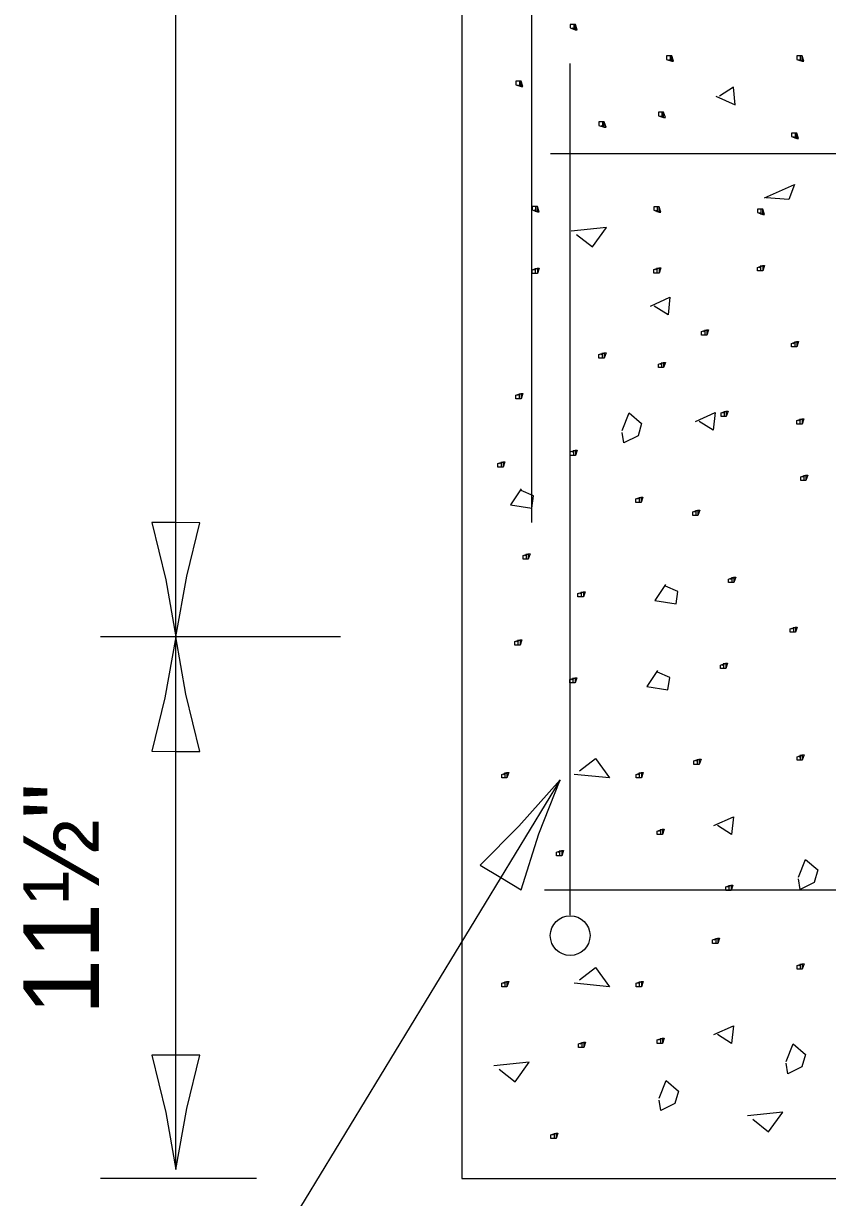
# Model space of a CAD drawing. Extents: x 2133490 to 2172050, y 2138301 to 2145980.
# Drawn here: x 2140535.1 to 2140599.1, y 2142213.8 to 2142307.2 of the extents above; entities that cross this region are included whole.
import ezdxf

# ---------------------------------------------------------------- set-up
doc = ezdxf.new("R2010")
doc.units = 0
for name, color, linetype in [('HS_Dimensions_and_Text', 7, 'Continuous'), ('ROW_Ex_Private_Boundary_Items', 7, 'Continuous'), ('ROW_Pr_Notes', 7, 'Continuous'), ('Topo_Ex_Bridge_Structures', 7, 'Continuous')]:
    doc.layers.add(name, color=color, linetype=linetype)

msp = doc.modelspace()

# ---------------------------------------------------------------- linework, layer by layer
at = {"layer": 'HS_Dimensions_and_Text'}
for p, q in [((2140547.253, 2142258.409), (2140547.253, 2142383.897)), ((2140560.358, 2142258.409), (2140541.253, 2142258.409)), ((2140547.253, 2142216.019), (2140547.253, 2142258.409)), ((2140553.675, 2142215.297), (2140541.253, 2142215.297))]:
    msp.add_line(p, q, dxfattribs=at)
at = {"layer": 'ROW_Ex_Private_Boundary_Items'}
msp.add_circle((2140578.623, 2142234.638), 1.581, dxfattribs=at)
at = {"layer": 'ROW_Pr_Notes'}
for p, q in [((2140570.01, 2142406.161), (2140570.01, 2142215.297)), ((2140575.576, 2142267.517), (2140575.576, 2142390.981)), ((2140578.612, 2142236.259), (2140578.612, 2142304.063)), ((2140577.05, 2142296.884), (2140802.897, 2142296.884)), ((2140577.824, 2142247.043), (2140539.313, 2142183.703)), ((2140576.588, 2142238.285), (2141407.11, 2142238.285)), ((2140570.01, 2142215.297), (2140802.77, 2142215.297))]:
    msp.add_line(p, q, dxfattribs=at)
for points in [[(2140578.768, 2142306.892), (2140579.047, 2142306.751), (2140579.047, 2142307.172), (2140578.909, 2142307.172), (2140578.627, 2142307.172), (2140578.627, 2142307.172), (2140578.627, 2142306.892), (2140579.047, 2142306.751), (2140579.188, 2142306.751), (2140579.047, 2142307.172), (2140578.909, 2142307.172), (2140578.909, 2142306.751)], [(2140586.433, 2142304.391), (2140586.714, 2142304.248), (2140586.714, 2142304.672), (2140586.574, 2142304.672), (2140586.292, 2142304.672), (2140586.292, 2142304.672), (2140586.292, 2142304.391), (2140586.714, 2142304.248), (2140586.853, 2142304.248), (2140586.714, 2142304.672), (2140586.574, 2142304.672), (2140586.574, 2142304.248)], [(2140596.788, 2142304.389), (2140597.07, 2142304.248), (2140597.07, 2142304.672), (2140596.929, 2142304.672), (2140596.65, 2142304.672), (2140596.65, 2142304.672), (2140596.65, 2142304.389), (2140597.07, 2142304.248), (2140597.211, 2142304.248), (2140597.07, 2142304.672), (2140596.929, 2142304.672), (2140596.929, 2142304.248)], [(2140574.441, 2142302.369), (2140574.722, 2142302.228), (2140574.722, 2142302.651), (2140574.581, 2142302.651), (2140574.3, 2142302.651), (2140574.3, 2142302.651), (2140574.3, 2142302.369), (2140574.722, 2142302.228), (2140574.861, 2142302.228), (2140574.722, 2142302.651), (2140574.581, 2142302.651), (2140574.581, 2142302.228)], [(2140590.212, 2142301.465), (2140591.761, 2142300.763), (2140591.62, 2142302.171), (2140590.494, 2142301.465)], [(2140585.777, 2142299.901), (2140586.057, 2142299.755), (2140586.057, 2142300.18), (2140585.918, 2142300.18), (2140585.636, 2142300.18), (2140585.636, 2142300.18), (2140585.636, 2142299.901), (2140586.057, 2142299.755), (2140586.197, 2142299.755), (2140586.057, 2142300.18), (2140585.918, 2142300.18), (2140585.918, 2142299.755)], [(2140581.054, 2142299.131), (2140581.335, 2142298.99), (2140581.335, 2142299.412), (2140581.195, 2142299.412), (2140580.913, 2142299.412), (2140580.913, 2142299.412), (2140580.913, 2142299.131), (2140581.335, 2142298.99), (2140581.476, 2142298.99), (2140581.335, 2142299.412), (2140581.195, 2142299.412), (2140581.195, 2142298.99)], [(2140596.372, 2142298.237), (2140596.654, 2142298.099), (2140596.654, 2142298.523), (2140596.513, 2142298.523), (2140596.232, 2142298.523), (2140596.232, 2142298.523), (2140596.232, 2142298.237), (2140596.654, 2142298.099), (2140596.793, 2142298.099), (2140596.654, 2142298.523), (2140596.513, 2142298.523), (2140596.513, 2142298.099)], [(2140594.069, 2142293.371), (2140596.458, 2142294.418), (2140596.012, 2142293.221), (2140594.219, 2142293.371)], [(2140575.739, 2142292.403), (2140576.018, 2142292.262), (2140576.018, 2142292.682), (2140575.877, 2142292.682), (2140575.598, 2142292.682), (2140575.598, 2142292.682), (2140575.598, 2142292.403), (2140576.018, 2142292.262), (2140576.163, 2142292.262), (2140576.018, 2142292.682), (2140575.877, 2142292.682), (2140575.877, 2142292.262)], [(2140585.416, 2142292.377), (2140585.696, 2142292.236), (2140585.696, 2142292.658), (2140585.555, 2142292.658), (2140585.276, 2142292.658), (2140585.276, 2142292.658), (2140585.276, 2142292.377), (2140585.696, 2142292.236), (2140585.837, 2142292.236), (2140585.696, 2142292.658), (2140585.555, 2142292.658), (2140585.555, 2142292.236)], [(2140593.662, 2142292.194), (2140593.941, 2142292.053), (2140593.941, 2142292.473), (2140593.803, 2142292.473), (2140593.521, 2142292.473), (2140593.521, 2142292.473), (2140593.521, 2142292.194), (2140593.941, 2142292.053), (2140594.082, 2142292.053), (2140593.941, 2142292.473), (2140593.803, 2142292.473), (2140593.803, 2142292.053)], [(2140579.127, 2142290.443), (2140580.394, 2142289.457), (2140581.52, 2142291.006), (2140578.706, 2142290.724)], [(2140575.739, 2142287.625), (2140576.018, 2142287.765), (2140576.018, 2142287.345), (2140575.877, 2142287.345), (2140575.598, 2142287.345), (2140575.598, 2142287.345), (2140575.598, 2142287.625), (2140576.018, 2142287.765), (2140576.163, 2142287.765), (2140576.018, 2142287.345), (2140575.877, 2142287.345), (2140575.877, 2142287.765)], [(2140585.416, 2142287.651), (2140585.696, 2142287.792), (2140585.696, 2142287.369), (2140585.555, 2142287.369), (2140585.276, 2142287.369), (2140585.276, 2142287.369), (2140585.276, 2142287.651), (2140585.696, 2142287.792), (2140585.837, 2142287.792), (2140585.696, 2142287.369), (2140585.555, 2142287.369), (2140585.555, 2142287.792)], [(2140593.662, 2142287.834), (2140593.941, 2142287.972), (2140593.941, 2142287.552), (2140593.803, 2142287.552), (2140593.521, 2142287.552), (2140593.521, 2142287.552), (2140593.521, 2142287.834), (2140593.941, 2142287.972), (2140594.082, 2142287.972), (2140593.941, 2142287.552), (2140593.803, 2142287.552), (2140593.803, 2142287.972)], [(2140585.016, 2142284.751), (2140586.563, 2142285.453), (2140586.422, 2142284.047), (2140585.295, 2142284.751)], [(2140589.216, 2142282.723), (2140589.495, 2142282.864), (2140589.495, 2142282.444), (2140589.354, 2142282.444), (2140589.071, 2142282.444), (2140589.071, 2142282.444), (2140589.071, 2142282.723), (2140589.495, 2142282.864), (2140589.636, 2142282.864), (2140589.495, 2142282.444), (2140589.354, 2142282.444), (2140589.354, 2142282.864)], [(2140596.372, 2142281.784), (2140596.654, 2142281.929), (2140596.654, 2142281.504), (2140596.513, 2142281.504), (2140596.232, 2142281.504), (2140596.232, 2142281.504), (2140596.232, 2142281.784), (2140596.654, 2142281.929), (2140596.793, 2142281.929), (2140596.654, 2142281.504), (2140596.513, 2142281.504), (2140596.513, 2142281.929)], [(2140581.054, 2142280.897), (2140581.335, 2142281.038), (2140581.335, 2142280.611), (2140581.195, 2142280.611), (2140580.913, 2142280.611), (2140580.913, 2142280.611), (2140580.913, 2142280.897), (2140581.335, 2142281.038), (2140581.476, 2142281.038), (2140581.335, 2142280.611), (2140581.195, 2142280.611), (2140581.195, 2142281.038)], [(2140585.777, 2142280.127), (2140586.057, 2142280.268), (2140586.057, 2142279.848), (2140585.918, 2142279.848), (2140585.636, 2142279.848), (2140585.636, 2142279.848), (2140585.636, 2142280.127), (2140586.057, 2142280.268), (2140586.197, 2142280.268), (2140586.057, 2142279.848), (2140585.918, 2142279.848), (2140585.918, 2142280.268)], [(2140574.441, 2142277.659), (2140574.722, 2142277.799), (2140574.722, 2142277.377), (2140574.581, 2142277.377), (2140574.3, 2142277.377), (2140574.3, 2142277.377), (2140574.3, 2142277.659), (2140574.722, 2142277.799), (2140574.861, 2142277.799), (2140574.722, 2142277.377), (2140574.581, 2142277.377), (2140574.581, 2142277.799)], [(2140590.762, 2142276.251), (2140591.044, 2142276.391), (2140591.044, 2142275.971), (2140590.903, 2142275.971), (2140590.622, 2142275.971), (2140590.622, 2142275.971), (2140590.622, 2142276.251), (2140591.044, 2142276.391), (2140591.183, 2142276.391), (2140591.044, 2142275.971), (2140590.903, 2142275.971), (2140590.903, 2142276.391)], [(2140582.761, 2142274.836), (2140583.322, 2142276.246), (2140584.31, 2142275.401), (2140584.028, 2142274.416), (2140582.902, 2142273.855), (2140582.761, 2142274.695)], [(2140588.604, 2142275.571), (2140590.151, 2142276.273), (2140590.01, 2142274.865), (2140588.884, 2142275.571)], [(2140596.788, 2142275.635), (2140597.07, 2142275.78), (2140597.07, 2142275.355), (2140596.929, 2142275.355), (2140596.65, 2142275.355), (2140596.65, 2142275.355), (2140596.65, 2142275.635), (2140597.07, 2142275.78), (2140597.211, 2142275.78), (2140597.07, 2142275.355), (2140596.929, 2142275.355), (2140596.929, 2142275.78)], [(2140578.768, 2142273.135), (2140579.047, 2142273.276), (2140579.047, 2142272.852), (2140578.909, 2142272.852), (2140578.627, 2142272.852), (2140578.627, 2142272.852), (2140578.627, 2142273.135), (2140579.047, 2142273.276), (2140579.188, 2142273.276), (2140579.047, 2142272.852), (2140578.909, 2142272.852), (2140578.909, 2142273.276)], [(2140573.013, 2142272.214), (2140573.294, 2142272.352), (2140573.294, 2142271.928), (2140573.154, 2142271.928), (2140572.872, 2142271.928), (2140572.872, 2142271.928), (2140572.872, 2142272.214), (2140573.294, 2142272.352), (2140573.433, 2142272.352), (2140573.294, 2142271.928), (2140573.154, 2142271.928), (2140573.154, 2142272.352)], [(2140597.101, 2142271.155), (2140597.38, 2142271.296), (2140597.38, 2142270.874), (2140597.239, 2142270.874), (2140596.96, 2142270.874), (2140596.96, 2142270.874), (2140596.96, 2142271.155), (2140597.38, 2142271.296), (2140597.525, 2142271.296), (2140597.38, 2142270.874), (2140597.239, 2142270.874), (2140597.239, 2142271.296)], [(2140574.722, 2142270.198), (2140573.875, 2142268.931), (2140575.567, 2142268.652), (2140575.708, 2142269.637), (2140574.722, 2142270.058)], [(2140583.986, 2142269.404), (2140584.272, 2142269.543), (2140584.272, 2142269.123), (2140584.127, 2142269.123), (2140583.848, 2142269.123), (2140583.848, 2142269.123), (2140583.848, 2142269.404), (2140584.272, 2142269.543), (2140584.413, 2142269.543), (2140584.272, 2142269.123), (2140584.127, 2142269.123), (2140584.127, 2142269.543)], [(2140588.51, 2142268.366), (2140588.791, 2142268.511), (2140588.791, 2142268.086), (2140588.65, 2142268.086), (2140588.369, 2142268.086), (2140588.369, 2142268.086), (2140588.369, 2142268.366), (2140588.791, 2142268.511), (2140588.93, 2142268.511), (2140588.791, 2142268.086), (2140588.65, 2142268.086), (2140588.65, 2142268.511)], [(2140575.01, 2142264.899), (2140575.292, 2142265.037), (2140575.292, 2142264.617), (2140575.151, 2142264.617), (2140574.87, 2142264.617), (2140574.87, 2142264.617), (2140574.87, 2142264.899), (2140575.292, 2142265.037), (2140575.431, 2142265.037), (2140575.292, 2142264.617), (2140575.151, 2142264.617), (2140575.151, 2142265.037)], [(2140586.211, 2142262.586), (2140585.366, 2142261.319), (2140587.055, 2142261.038), (2140587.196, 2142262.025), (2140586.211, 2142262.446)], [(2140591.37, 2142263.024), (2140591.651, 2142263.163), (2140591.651, 2142262.743), (2140591.51, 2142262.743), (2140591.231, 2142262.743), (2140591.231, 2142262.743), (2140591.231, 2142263.024), (2140591.651, 2142263.163), (2140591.792, 2142263.163), (2140591.651, 2142262.743), (2140591.51, 2142262.743), (2140591.51, 2142263.163)], [(2140579.384, 2142261.876), (2140579.67, 2142262.017), (2140579.67, 2142261.594), (2140579.525, 2142261.594), (2140579.243, 2142261.594), (2140579.243, 2142261.594), (2140579.243, 2142261.876), (2140579.67, 2142262.017), (2140579.809, 2142262.017), (2140579.67, 2142261.594), (2140579.525, 2142261.594), (2140579.525, 2142262.017)], [(2140596.267, 2142259.062), (2140596.548, 2142259.203), (2140596.548, 2142258.783), (2140596.408, 2142258.783), (2140596.126, 2142258.783), (2140596.126, 2142258.783), (2140596.126, 2142259.062), (2140596.548, 2142259.203), (2140596.687, 2142259.203), (2140596.548, 2142258.783), (2140596.408, 2142258.783), (2140596.408, 2142259.203)], [(2140574.359, 2142258.052), (2140574.639, 2142258.191), (2140574.639, 2142257.771), (2140574.498, 2142257.771), (2140574.218, 2142257.771), (2140574.218, 2142257.771), (2140574.218, 2142258.052), (2140574.639, 2142258.191), (2140574.779, 2142258.191), (2140574.639, 2142257.771), (2140574.498, 2142257.771), (2140574.498, 2142258.191)], [(2140590.718, 2142256.176), (2140590.998, 2142256.316), (2140590.998, 2142255.896), (2140590.859, 2142255.896), (2140590.578, 2142255.896), (2140590.578, 2142255.896), (2140590.578, 2142256.176), (2140590.998, 2142256.316), (2140591.139, 2142256.316), (2140590.998, 2142255.896), (2140590.859, 2142255.896), (2140590.859, 2142256.316)], [(2140578.733, 2142255.029), (2140579.017, 2142255.168), (2140579.017, 2142254.748), (2140578.874, 2142254.748), (2140578.592, 2142254.748), (2140578.592, 2142254.748), (2140578.592, 2142255.029), (2140579.017, 2142255.168), (2140579.157, 2142255.168), (2140579.017, 2142254.748), (2140578.874, 2142254.748), (2140578.874, 2142255.168)], [(2140585.557, 2142255.738), (2140584.712, 2142254.473), (2140586.404, 2142254.191), (2140586.545, 2142255.177), (2140585.557, 2142255.599)], [(2140579.362, 2142247.754), (2140580.629, 2142248.742), (2140581.756, 2142247.193), (2140578.94, 2142247.475)], [(2140588.606, 2142248.553), (2140588.89, 2142248.693), (2140588.89, 2142248.273), (2140588.747, 2142248.273), (2140588.466, 2142248.273), (2140588.466, 2142248.273), (2140588.466, 2142248.553), (2140588.89, 2142248.693), (2140589.031, 2142248.693), (2140588.89, 2142248.273), (2140588.747, 2142248.273), (2140588.747, 2142248.693)], [(2140596.81, 2142248.88), (2140597.09, 2142249.021), (2140597.09, 2142248.601), (2140596.951, 2142248.601), (2140596.669, 2142248.601), (2140596.669, 2142248.601), (2140596.669, 2142248.88), (2140597.09, 2142249.021), (2140597.23, 2142249.021), (2140597.09, 2142248.601), (2140596.951, 2142248.601), (2140596.951, 2142249.021)], [(2140573.312, 2142247.475), (2140573.594, 2142247.615), (2140573.594, 2142247.193), (2140573.453, 2142247.193), (2140573.173, 2142247.193), (2140573.173, 2142247.193), (2140573.173, 2142247.475), (2140573.594, 2142247.615), (2140573.734, 2142247.615), (2140573.594, 2142247.193), (2140573.453, 2142247.193), (2140573.453, 2142247.615)], [(2140584.002, 2142247.475), (2140584.288, 2142247.615), (2140584.288, 2142247.193), (2140584.143, 2142247.193), (2140583.863, 2142247.193), (2140583.863, 2142247.193), (2140583.863, 2142247.475), (2140584.288, 2142247.615), (2140584.429, 2142247.615), (2140584.288, 2142247.193), (2140584.143, 2142247.193), (2140584.143, 2142247.615)], [(2140590.056, 2142243.394), (2140591.603, 2142244.095), (2140591.462, 2142242.687), (2140590.336, 2142243.394)], [(2140585.687, 2142242.965), (2140585.966, 2142243.103), (2140585.966, 2142242.683), (2140585.826, 2142242.683), (2140585.546, 2142242.683), (2140585.546, 2142242.683), (2140585.546, 2142242.965), (2140585.966, 2142243.103), (2140586.112, 2142243.103), (2140585.966, 2142242.683), (2140585.826, 2142242.683), (2140585.826, 2142243.103)], [(2140577.675, 2142241.282), (2140577.954, 2142241.42), (2140577.954, 2142241), (2140577.813, 2142241), (2140577.534, 2142241), (2140577.534, 2142241), (2140577.534, 2142241.282), (2140577.954, 2142241.42), (2140578.095, 2142241.42), (2140577.954, 2142241), (2140577.813, 2142241), (2140577.813, 2142241.42)], [(2140596.777, 2142239.297), (2140597.338, 2142240.707), (2140598.324, 2142239.863), (2140598.044, 2142238.875), (2140596.918, 2142238.316), (2140596.777, 2142239.156)], [(2140591.139, 2142238.523), (2140591.425, 2142238.661), (2140591.425, 2142238.237), (2140591.279, 2142238.237), (2140591, 2142238.237), (2140591, 2142238.237), (2140591, 2142238.523), (2140591.425, 2142238.661), (2140591.563, 2142238.661), (2140591.425, 2142238.237), (2140591.279, 2142238.237), (2140591.279, 2142238.661)], [(2140590.085, 2142234.297), (2140590.366, 2142234.437), (2140590.366, 2142234.013), (2140590.226, 2142234.013), (2140589.944, 2142234.013), (2140589.944, 2142234.013), (2140589.944, 2142234.297), (2140590.366, 2142234.437), (2140590.505, 2142234.437), (2140590.366, 2142234.013), (2140590.226, 2142234.013), (2140590.226, 2142234.437)], [(2140579.362, 2142231.122), (2140580.629, 2142232.108), (2140581.756, 2142230.561), (2140578.94, 2142230.843)], [(2140596.81, 2142232.248), (2140597.09, 2142232.389), (2140597.09, 2142231.969), (2140596.951, 2142231.969), (2140596.669, 2142231.969), (2140596.669, 2142231.969), (2140596.669, 2142232.248), (2140597.09, 2142232.389), (2140597.23, 2142232.389), (2140597.09, 2142231.969), (2140596.951, 2142231.969), (2140596.951, 2142232.389)], [(2140573.312, 2142230.843), (2140573.594, 2142230.981), (2140573.594, 2142230.561), (2140573.453, 2142230.561), (2140573.173, 2142230.561), (2140573.173, 2142230.561), (2140573.173, 2142230.843), (2140573.594, 2142230.981), (2140573.734, 2142230.981), (2140573.594, 2142230.561), (2140573.453, 2142230.561), (2140573.453, 2142230.981)], [(2140584.002, 2142230.843), (2140584.288, 2142230.981), (2140584.288, 2142230.561), (2140584.143, 2142230.561), (2140583.863, 2142230.561), (2140583.863, 2142230.561), (2140583.863, 2142230.843), (2140584.288, 2142230.981), (2140584.429, 2142230.981), (2140584.288, 2142230.561), (2140584.143, 2142230.561), (2140584.143, 2142230.981)], [(2140590.056, 2142226.757), (2140591.603, 2142227.463), (2140591.462, 2142226.055), (2140590.336, 2142226.757)], [(2140579.428, 2142226.014), (2140579.71, 2142226.154), (2140579.71, 2142225.734), (2140579.569, 2142225.734), (2140579.287, 2142225.734), (2140579.287, 2142225.734), (2140579.287, 2142226.014), (2140579.71, 2142226.154), (2140579.848, 2142226.154), (2140579.71, 2142225.734), (2140579.569, 2142225.734), (2140579.569, 2142226.154)], [(2140585.687, 2142226.333), (2140585.966, 2142226.473), (2140585.966, 2142226.051), (2140585.826, 2142226.051), (2140585.546, 2142226.051), (2140585.546, 2142226.051), (2140585.546, 2142226.333), (2140585.966, 2142226.473), (2140586.112, 2142226.473), (2140585.966, 2142226.051), (2140585.826, 2142226.051), (2140585.826, 2142226.473)], [(2140595.798, 2142224.623), (2140596.359, 2142226.036), (2140597.345, 2142225.189), (2140597.065, 2142224.203), (2140595.939, 2142223.642), (2140595.798, 2142224.482)], [(2140572.971, 2142223.998), (2140574.238, 2142223.013), (2140575.365, 2142224.559), (2140572.551, 2142224.278)], [(2140585.694, 2142221.691), (2140586.255, 2142223.101), (2140587.242, 2142222.256), (2140586.961, 2142221.27), (2140585.834, 2142220.709), (2140585.694, 2142221.55)], [(2140593.141, 2142220.016), (2140594.408, 2142219.031), (2140595.534, 2142220.577), (2140592.72, 2142220.298)], [(2140577.224, 2142218.78), (2140577.505, 2142218.921), (2140577.505, 2142218.501), (2140577.364, 2142218.501), (2140577.085, 2142218.501), (2140577.085, 2142218.501), (2140577.085, 2142218.78), (2140577.505, 2142218.921), (2140577.646, 2142218.921), (2140577.505, 2142218.501), (2140577.364, 2142218.501), (2140577.364, 2142218.921)]]:
    msp.add_lwpolyline(points, dxfattribs=at)
at = {"layer": 'Topo_Ex_Bridge_Structures'}
for points in [[(2140549.157, 2142267.508), (2140547.253, 2142267.513), (2140545.349, 2142267.513), (2140546.465, 2142262.959), (2140547.253, 2142258.409), (2140548.136, 2142263.263)], [(2140545.349, 2142249.311), (2140547.253, 2142249.306), (2140549.157, 2142249.306), (2140548.041, 2142253.859), (2140547.253, 2142258.409), (2140546.37, 2142253.555)], [(2140571.471, 2142240.258), (2140573.095, 2142239.265), (2140574.721, 2142238.276), (2140576.134, 2142242.746), (2140577.824, 2142247.043), (2140574.548, 2142243.354)], [(2140549.157, 2142225.118), (2140547.253, 2142225.123), (2140545.349, 2142225.123), (2140546.465, 2142220.569), (2140547.253, 2142216.019), (2140548.136, 2142220.873)]]:
    msp.add_lwpolyline(points, close=True, dxfattribs=at)

# ---------------------------------------------------------------- texts
at = {"layer": 'HS_Dimensions_and_Text'}
msp.add_text('11½"', height=6, rotation=90, dxfattribs=at).set_placement((2140541.133, 2142228.315))

doc.saveas('drawing.dxf')
